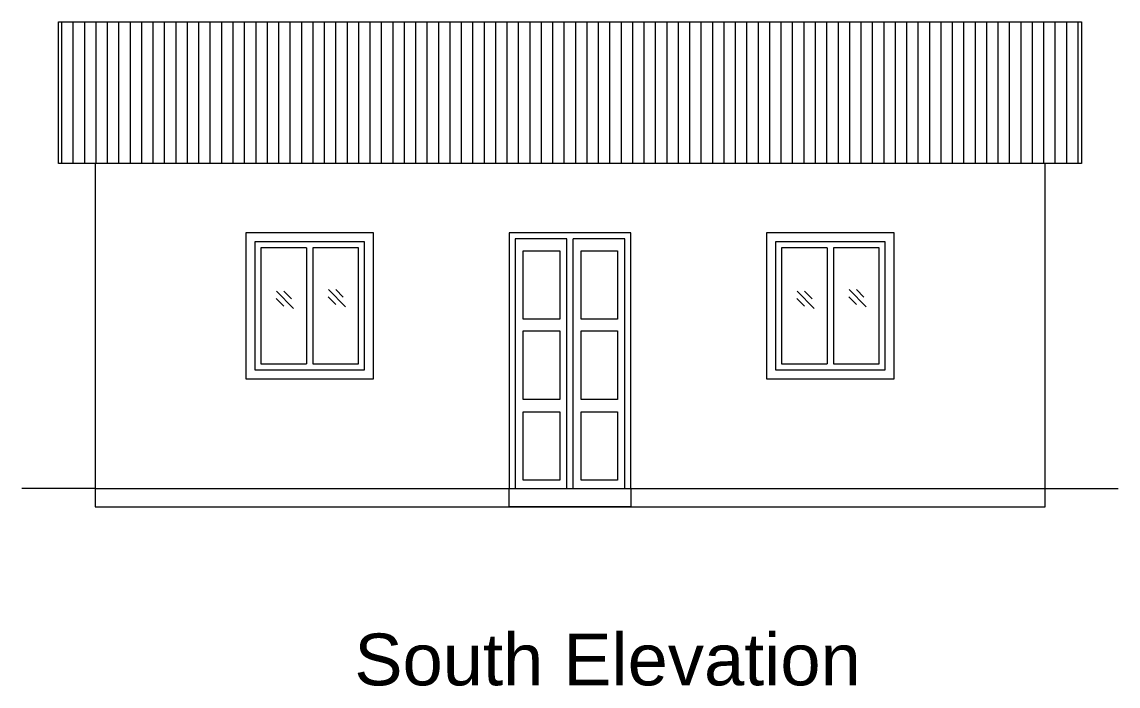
# Model space of a CAD drawing. Header units: inches. Extents: x 100101 to 119806, y -2288 to 8641.
# Drawn here: x 112938.9 to 113298.9, y 801.9 to 1019.9 of the extents above; entities that cross this region are included whole.
import ezdxf

# ---------------------------------------------------------------- set-up
doc = ezdxf.new("R2010")
doc.units = ezdxf.units.IN
doc.header["$LTSCALE"] = 0.5
doc.header["$MEASUREMENT"] = 0
doc.layers.add('door', color=202, linetype='Continuous', lineweight=5)
doc.layers.add('steps', color=253, linetype='Continuous', lineweight=20)
doc.styles.get("Standard").update_dxf_attribs({"font": 'arial.ttf'})

msp = doc.modelspace()

# ---------------------------------------------------------------- hatches: boundary and pattern name
at = {"layer": 'steps', "ltscale": 0.3}
h = msp.add_hatch(dxfattribs=at)
h.set_pattern_fill('ANSI31', scale=30, angle=45)
h.set_pattern_definition([(90, (-249605.47, 30258.723), (-3.75, 0), [])])
h.paths.add_polyline_path([(113286.91, 973.4), (113286.91, 1019.92), (112950.91, 1019.92), (112950.91, 973.4)])

# ---------------------------------------------------------------- linework, layer by layer
at = {"layer": 'door', "ltscale": 0.5}
for p, q in [((112950.91, 1019.92), (113286.91, 1019.92)), ((112950.91, 973.4), (112950.91, 1019.92)), ((113286.91, 1019.92), (113286.91, 973.4)), ((113286.91, 973.4), (112950.91, 973.4)), ((112962.91, 973.4), (112962.91, 866.71)), ((113274.91, 866.71), (113274.91, 973.4)), ((113098.91, 950.71), (113098.91, 866.71)), ((113138.91, 950.71), (113098.91, 950.71)), ((113098.91, 950.71), (113098.91, 866.71)), ((113138.91, 950.71), (113098.91, 950.71)), ((113138.91, 866.71), (113138.91, 950.71)), ((113138.91, 866.71), (113138.91, 950.71)), ((113100.91, 948.71), (113100.91, 866.71)), ((113117.91, 948.71), (113100.91, 948.71)), ((113100.91, 948.71), (113100.91, 866.71)), ((113117.91, 948.71), (113100.91, 948.71)), ((113117.91, 866.71), (113117.91, 948.71)), ((113136.91, 948.71), (113119.91, 948.71)), ((113136.91, 948.71), (113119.91, 948.71)), ((113119.91, 866.71), (113119.91, 948.71)), ((113136.91, 866.71), (113136.91, 948.71)), ((113136.91, 866.71), (113136.91, 948.71)), ((113032.41, 945.71), (113032.41, 907.71)), ((113034.41, 945.71), (113034.41, 907.71)), ((113203.41, 945.71), (113203.41, 907.71)), ((113205.41, 945.71), (113205.41, 907.71)), ((113022.43, 929.08), (113024.96, 926.61)), ((113022.48, 931.51), (113028.14, 925.87)), ((113024.92, 931.57), (113027.39, 929.04)), ((113039.5, 929.62), (113042.03, 927.15)), ((113039.55, 932.06), (113045.2, 926.41)), ((113041.99, 932.11), (113044.45, 929.58)), ((113193.43, 929.08), (113195.96, 926.61)), ((113193.48, 931.51), (113199.14, 925.87)), ((113195.92, 931.57), (113198.39, 929.04)), ((113210.5, 929.62), (113213.03, 927.15)), ((113210.55, 932.06), (113216.2, 926.41)), ((113212.99, 932.11), (113215.45, 929.58)), ((112962.91, 866.71), (112938.91, 866.71)), ((112962.91, 866.71), (113274.91, 866.71)), ((112962.91, 866.71), (112962.91, 860.71)), ((113098.91, 866.71), (113138.91, 866.71)), ((113274.91, 866.71), (113298.91, 866.71)), ((113274.91, 860.71), (113274.91, 866.71)), ((112962.91, 860.71), (113274.91, 860.71))]:
    msp.add_line(p, q, dxfattribs=at)
for points in [[(113012.41, 902.71), (113054.41, 902.71), (113054.41, 950.71), (113012.41, 950.71)], [(113183.41, 902.71), (113225.41, 902.71), (113225.41, 950.71), (113183.41, 950.71)], [(113015.41, 905.71), (113051.41, 905.71), (113051.41, 947.71), (113015.41, 947.71)], [(113186.41, 905.71), (113222.41, 905.71), (113222.41, 947.71), (113186.41, 947.71)], [(113103.53, 944.78), (113115.55, 944.78), (113115.55, 922.29), (113103.53, 922.29)], [(113122.53, 944.78), (113134.55, 944.78), (113134.55, 922.29), (113122.53, 922.29)], [(113103.53, 918.48), (113115.55, 918.48), (113115.55, 895.98), (113103.53, 895.98)], [(113122.53, 918.48), (113134.55, 918.48), (113134.55, 895.98), (113122.53, 895.98)], [(113103.53, 891.93), (113115.55, 891.93), (113115.55, 869.43), (113103.53, 869.43)], [(113122.53, 891.93), (113134.55, 891.93), (113134.55, 869.43), (113122.53, 869.43)], [(113098.91, 866.71), (113138.91, 866.71), (113138.91, 860.71), (113098.91, 860.71)]]:
    msp.add_lwpolyline(points, close=True, dxfattribs=at)
for points in [[(113032.41, 945.71), (113017.41, 945.71), (113017.41, 907.71), (113032.41, 907.71)], [(113034.41, 907.71), (113049.41, 907.71), (113049.41, 945.71), (113034.41, 945.71)], [(113203.41, 945.71), (113188.41, 945.71), (113188.41, 907.71), (113203.41, 907.71)], [(113205.41, 907.71), (113220.41, 907.71), (113220.41, 945.71), (113205.41, 945.71)]]:
    msp.add_lwpolyline(points, dxfattribs=at)

# ---------------------------------------------------------------- texts
at = {"color": 7, "linetype": 'ByBlock', "lineweight": 5, "insert": (113131.24, 815.47), "char_height": 6, "width": 195.2975, "attachment_point": 5}
msp.add_mtext('{\\fArial CE|b0|i0|c238|p34;\\P\\fArial CE|b0|i0|c0|p34;\\H2.8333x;South\\fArial CE|b0|i0|c238|p34; El\\fArial CE|b0|i0|c0|p34;e\\fArial CE|b0|i0|c238|p34;vation}', dxfattribs=at)

doc.saveas('drawing.dxf')
